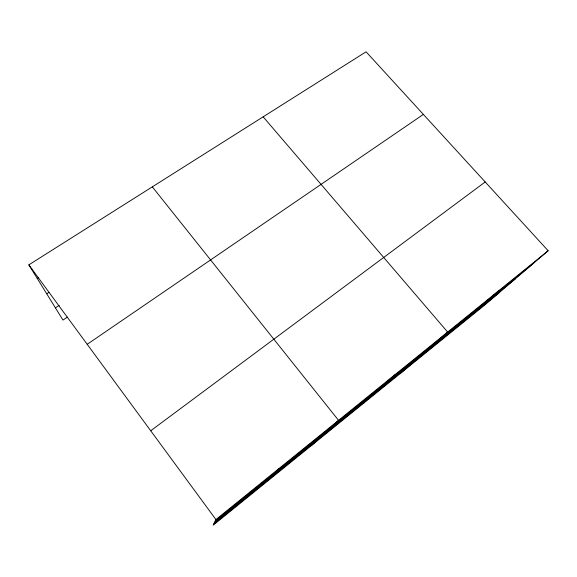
<?xml version="1.0" encoding="UTF-8"?>
<svg xmlns="http://www.w3.org/2000/svg" width="577" height="577" viewBox="0 0 577 577"><rect width="100%" height="100%" fill="white"/><g stroke="black" fill="none" stroke-linecap="round" stroke-linejoin="round"><path stroke-width="0.87" d="M548.15 250.743L215.928 519.56L213.18 525.193L485.156 304.678L548.15 250.743L366.078 51.807L28.85 264.857L62.958 320.069L67.415 317.098M275.2 472.426L279.08 468.459M311.443 445.523L338.548 420.344L152.321 186.854M385.414 383.2L394.639 374.949M400.936 372.966L447.644 332.063L263.155 116.828M485.769 301.959L499.285 290.281M213.778 523.959L499.285 292.582M215.243 520.966L532.809 263.877M214.478 522.531L515.398 278.785M150.712 430.767L485.199 181.964M87.206 344.303L423.367 114.405M55.406 307.844L59.164 305.37M46.723 293.794L48.995 292.323M37.267 278.475L38.767 277.515M28.85 264.857L215.928 519.56"/></g></svg>
